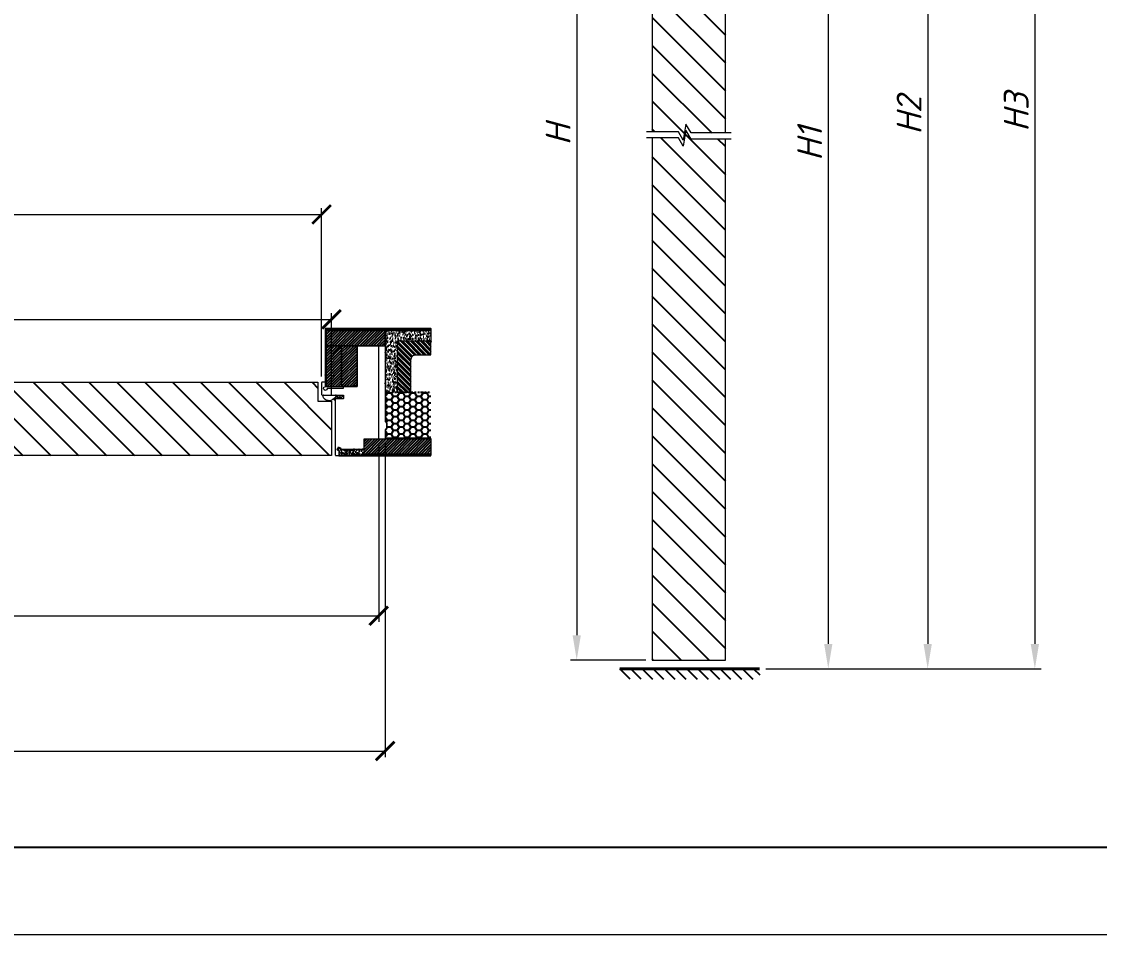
# Model space of a CAD drawing. Header units: millimetres. Extents: x 302870 to 307348, y 96600 to 99758.
# Drawn here: x 304225 to 305093, y 96600 to 97335 of the extents above; entities that cross this region are included whole.
import ezdxf

# ---------------------------------------------------------------- set-up
doc = ezdxf.new("R2010")
doc.units = ezdxf.units.MM
doc.linetypes.add('K5LT_THIN_INCLUDED_TO_HATCHING', pattern=[0])
doc.linetypes.add('TRATTOPUNTO', pattern=[25.4, 12.7, -6.35, 0, -6.35])
doc.layers.get('Defpoints').update_dxf_attribs({"color": 172})
for name, color, linetype, lineweight in [('A34_Detail', 253, 'Continuous', 25), ('Короба', 7, 'Continuous', 15), ('Размеры', 7, 'Continuous', 9), ('Стены', 7, 'Continuous', 40), ('Штамп-текст', 7, 'Continuous', 9)]:
    doc.layers.add(name, color=color, linetype=linetype, lineweight=lineweight)
doc.layers.add('RETINI', color=7, linetype='Continuous')
doc.styles.add('л30', font='isocpeur.ttf', dxfattribs={"oblique": 15})
doc.dimstyles.new('ISO-26', dxfattribs={"dimtxt": 20, "dimasz": 20, "dimexe": 5, "dimexo": 5, "dimgap": 5, "dimtad": 1, "dimdec": 1, "dimzin": 9, "dimdsep": 46, "dimtxsty": 'л30', "dimcen": 2.5, "dimclrd": 256, "dimclre": 7, "dimclrt": 256, "dimadec": 0, "dimazin": 0, "dimtfac": 1, "dimtdec": 1, "dimtmove": 0, "dimatfit": 3, "dimfxl": 1, "dimlwd": 5, "dimlwe": 5, "dimarcsym": 0})
pattern_1 = [(135, (177761.93, -28799.041), (-11.2253202, -11.2253202), [])]
pattern_2 = [(45, (162117.0174, -29153.0552), (-1.122532015, 1.122532015), [])]

# ---------------------------------------------------------------- blocks, each defined once
blk = doc.blocks.new('_ArchTick')
at = {"color": 0, "linetype": 'ByBlock', "const_width": 0.15}
blk.add_lwpolyline([(-0.5, -0.5), (0.5, 0.5)], dxfattribs=at)
blk = doc.blocks.new('*D11')
at = {"layer": 'Defpoints', "color": 0, "ltscale": 5, "transparency": 16777216}
for p in [(304466.95, 97179.97), (303262.95, 97044.48), (304466.95, 97044.48)]:
    blk.add_point(p, dxfattribs=at)
at = {"layer": 'Размеры', "color": 7, "lineweight": 5, "ltscale": 5, "transparency": 16777216}
for p, q in [((303262.95, 97049.48), (303262.95, 97184.97)), ((304466.95, 97049.48), (304466.95, 97184.97))]:
    blk.add_line(p, q, dxfattribs=at)
at = {"layer": 'Размеры', "lineweight": 5, "ltscale": 5, "transparency": 16777216}
blk.add_line((303262.95, 97179.97), (304466.95, 97179.97), dxfattribs=at)
at = {"layer": 'Размеры', "lineweight": 5, "ltscale": 5, "transparency": 16777216, "xscale": 15, "yscale": 15, "zscale": 15, "rotation": 180}
blk.add_blockref('_ArchTick', (303262.95, 97179.97), dxfattribs=at)
at = {"layer": 'Размеры', "lineweight": 5, "ltscale": 5, "transparency": 16777216, "xscale": 15, "yscale": 15, "zscale": 15}
blk.add_blockref('_ArchTick', (304466.95, 97179.97), dxfattribs=at)
at = {"layer": 'Размеры', "ltscale": 5, "transparency": 16777216, "insert": (303864.95, 97194.97), "char_height": 20, "attachment_point": 5, "style": 'л30'}
blk.add_mtext('L1', dxfattribs=at)
blk = doc.blocks.new('*D29')
at = {"layer": 'Defpoints', "color": 0, "ltscale": 5, "transparency": 16777216}
for p in [(303217.04, 96999.27), (304512.85, 96999.27), (304512.85, 96856.85)]:
    blk.add_point(p, dxfattribs=at)
at = {"layer": 'Размеры', "color": 7, "lineweight": 5, "ltscale": 5, "transparency": 16777216}
for p, q in [((303217.04, 96994.27), (303217.04, 96851.85)), ((304512.85, 96994.27), (304512.85, 96851.85))]:
    blk.add_line(p, q, dxfattribs=at)
at = {"layer": 'Размеры', "lineweight": 5, "ltscale": 5, "transparency": 16777216}
blk.add_line((303217.04, 96856.85), (304512.85, 96856.85), dxfattribs=at)
at = {"layer": 'Размеры', "lineweight": 5, "ltscale": 5, "transparency": 16777216, "xscale": 15, "yscale": 15, "zscale": 15, "rotation": 180}
blk.add_blockref('_ArchTick', (303217.04, 96856.85), dxfattribs=at)
at = {"layer": 'Размеры', "lineweight": 5, "ltscale": 5, "transparency": 16777216, "xscale": 15, "yscale": 15, "zscale": 15}
blk.add_blockref('_ArchTick', (304512.85, 96856.85), dxfattribs=at)
at = {"layer": 'Размеры', "ltscale": 5, "transparency": 16777216, "insert": (303916.42, 96871.85), "char_height": 20, "attachment_point": 5, "style": 'л30'}
blk.add_mtext('L2', dxfattribs=at)
blk = doc.blocks.new('*D30')
at = {"layer": 'Defpoints', "color": 0, "ltscale": 5, "transparency": 16777216}
for p in [(304474.95, 97095.45), (303860.95, 97044.76), (304474.95, 97029.71)]:
    blk.add_point(p, dxfattribs=at)
at = {"layer": 'Размеры', "color": 7, "lineweight": 5, "ltscale": 5, "transparency": 16777216}
for p, q in [((303860.95, 97049.76), (303860.95, 97100.45)), ((304474.95, 97034.71), (304474.95, 97100.45))]:
    blk.add_line(p, q, dxfattribs=at)
at = {"layer": 'Размеры', "lineweight": 5, "ltscale": 5, "transparency": 16777216}
blk.add_line((303860.95, 97095.45), (304474.95, 97095.45), dxfattribs=at)
at = {"layer": 'Размеры', "lineweight": 5, "ltscale": 5, "transparency": 16777216, "xscale": 15, "yscale": 15, "zscale": 15, "rotation": 180}
blk.add_blockref('_ArchTick', (303860.95, 97095.45), dxfattribs=at)
at = {"layer": 'Размеры', "lineweight": 5, "ltscale": 5, "transparency": 16777216, "xscale": 15, "yscale": 15, "zscale": 15}
blk.add_blockref('_ArchTick', (304474.95, 97095.45), dxfattribs=at)
at = {"layer": 'Размеры', "ltscale": 5, "transparency": 16777216, "insert": (304167.95, 97110.45), "char_height": 20, "attachment_point": 5, "style": 'л30'}
blk.add_mtext('L', dxfattribs=at)
blk = doc.blocks.new('*D32')
at = {"layer": 'Defpoints', "color": 0, "ltscale": 5, "transparency": 16777216}
for p in [(304518.05, 97000.51), (303211.93, 96986.76), (304518.05, 96747.86)]:
    blk.add_point(p, dxfattribs=at)
at = {"layer": 'Размеры', "color": 7, "lineweight": 5, "ltscale": 5, "transparency": 16777216}
for p, q in [((304518.05, 96995.51), (304518.05, 96742.86)), ((303211.93, 96981.76), (303211.93, 96742.86))]:
    blk.add_line(p, q, dxfattribs=at)
at = {"layer": 'Размеры', "lineweight": 5, "ltscale": 5, "transparency": 16777216}
blk.add_line((303211.93, 96747.86), (304518.05, 96747.86), dxfattribs=at)
at = {"layer": 'Размеры', "lineweight": 5, "ltscale": 5, "transparency": 16777216, "xscale": 15, "yscale": 15, "zscale": 15, "rotation": 180}
blk.add_blockref('_ArchTick', (303211.93, 96747.86), dxfattribs=at)
at = {"layer": 'Размеры', "lineweight": 5, "ltscale": 5, "transparency": 16777216, "xscale": 15, "yscale": 15, "zscale": 15}
blk.add_blockref('_ArchTick', (304518.05, 96747.86), dxfattribs=at)
at = {"layer": 'Размеры', "ltscale": 5, "transparency": 16777216, "insert": (303921.85, 96762.86), "char_height": 20, "attachment_point": 5, "style": 'л30'}
blk.add_mtext('L3', dxfattribs=at)
blk = doc.blocks.new('*D21')
at = {"layer": 'Defpoints', "color": 0, "ltscale": 5, "transparency": 16777216}
for p in [(304733.01, 97667.42), (304672.27, 96821.18, 0), (304733.01, 96821.18, 0)]:
    blk.add_point(p, dxfattribs=at)
at = {"layer": 'Размеры', "color": 7, "lineweight": 5, "ltscale": 5, "transparency": 16777216}
for p, q in [((304728.01, 97667.42, 0), (304667.27, 97667.42, 0)), ((304728.01, 96821.18, 0), (304667.27, 96821.18, 0))]:
    blk.add_line(p, q, dxfattribs=at)
at = {"layer": 'Размеры', "lineweight": 5, "ltscale": 5, "transparency": 16777216}
blk.add_line((304672.27, 97647.42, 0), (304672.27, 96841.18, 0), dxfattribs=at)
at = {"layer": 'Размеры', "ltscale": 5, "transparency": 16777216}
for points in [[(304668.94, 97647.42, 0), (304675.61, 97647.42, 0), (304672.27, 97667.42, 0)], [(304668.94, 96841.18, 0), (304675.61, 96841.18, 0), (304672.27, 96821.18, 0)]]:
    blk.add_solid(points, dxfattribs=at)
at = {"layer": 'Размеры', "ltscale": 5, "transparency": 16777216, "insert": (304657.27, 97244.3, 0), "char_height": 20, "attachment_point": 5, "rotation": 90, "style": 'л30'}
blk.add_mtext('Н', dxfattribs=at)
blk = doc.blocks.new('*D22')
at = {"layer": 'Defpoints', "color": 0, "ltscale": 5, "transparency": 16777216}
for p in [(304786.97, 97659.42), (304819.39, 96814.18), (304874.74, 96814.18, 0)]:
    blk.add_point(p, dxfattribs=at)
at = {"layer": 'Размеры', "color": 7, "lineweight": 5, "ltscale": 5, "transparency": 16777216}
for p, q in [((304791.97, 97659.42, 0), (304879.74, 97659.42, 0)), ((304824.39, 96814.18, 0), (304879.74, 96814.18, 0))]:
    blk.add_line(p, q, dxfattribs=at)
at = {"layer": 'Размеры', "lineweight": 5, "ltscale": 5, "transparency": 16777216}
blk.add_line((304874.74, 97639.42, 0), (304874.74, 96834.18, 0), dxfattribs=at)
at = {"layer": 'Размеры', "ltscale": 5, "transparency": 16777216}
for points in [[(304871.41, 97639.42, 0), (304878.08, 97639.42, 0), (304874.74, 97659.42, 0)], [(304871.41, 96834.18, 0), (304878.08, 96834.18, 0), (304874.74, 96814.18, 0)]]:
    blk.add_solid(points, dxfattribs=at)
at = {"layer": 'Размеры', "ltscale": 5, "transparency": 16777216, "insert": (304859.74, 97236.8, 0), "char_height": 20, "attachment_point": 5, "rotation": 90, "style": 'л30'}
blk.add_mtext('Н1', dxfattribs=at)
blk = doc.blocks.new('*D23')
at = {"layer": 'Defpoints', "color": 0, "ltscale": 5, "transparency": 16777216}
for p in [(304821.51, 97705.33), (304819.39, 96814.18), (304954.78, 96814.18, 0)]:
    blk.add_point(p, dxfattribs=at)
at = {"layer": 'Размеры', "color": 7, "lineweight": 5, "ltscale": 5, "transparency": 16777216}
for p, q in [((304826.51, 97705.33, 0), (304959.78, 97705.33, 0)), ((304824.39, 96814.18, 0), (304959.78, 96814.18, 0))]:
    blk.add_line(p, q, dxfattribs=at)
at = {"layer": 'Размеры', "lineweight": 5, "ltscale": 5, "transparency": 16777216}
blk.add_line((304954.78, 97685.33, 0), (304954.78, 96834.18, 0), dxfattribs=at)
at = {"layer": 'Размеры', "ltscale": 5, "transparency": 16777216}
for points in [[(304951.44, 97685.33, 0), (304958.11, 97685.33, 0), (304954.78, 97705.33, 0)], [(304951.44, 96834.18, 0), (304958.11, 96834.18, 0), (304954.78, 96814.18, 0)]]:
    blk.add_solid(points, dxfattribs=at)
at = {"layer": 'Размеры', "ltscale": 5, "transparency": 16777216, "insert": (304939.78, 97259.75, 0), "char_height": 20, "attachment_point": 5, "rotation": 90, "style": 'л30'}
blk.add_mtext('H2', dxfattribs=at)
blk = doc.blocks.new('*D24')
at = {"layer": 'Defpoints', "color": 0, "ltscale": 5, "transparency": 16777216}
for p in [(304834.01, 97710.44), (304819.39, 96814.18), (305041.04, 96814.18, 0)]:
    blk.add_point(p, dxfattribs=at)
at = {"layer": 'Размеры', "color": 7, "lineweight": 5, "ltscale": 5, "transparency": 16777216}
for p, q in [((304839.01, 97710.44, 0), (305046.04, 97710.44, 0)), ((304824.39, 96814.18, 0), (305046.04, 96814.18, 0))]:
    blk.add_line(p, q, dxfattribs=at)
at = {"layer": 'Размеры', "lineweight": 5, "ltscale": 5, "transparency": 16777216}
blk.add_line((305041.04, 97690.44, 0), (305041.04, 96834.18, 0), dxfattribs=at)
at = {"layer": 'Размеры', "ltscale": 5, "transparency": 16777216}
for points in [[(305037.71, 97690.44, 0), (305044.38, 97690.44, 0), (305041.04, 97710.44, 0)], [(305037.71, 96834.18, 0), (305044.38, 96834.18, 0), (305041.04, 96814.18, 0)]]:
    blk.add_solid(points, dxfattribs=at)
at = {"layer": 'Размеры', "ltscale": 5, "transparency": 16777216, "insert": (305026.04, 97262.31, 0), "char_height": 20, "attachment_point": 5, "rotation": 90, "style": 'л30'}
blk.add_mtext('H3', dxfattribs=at)

msp = doc.modelspace()

# ---------------------------------------------------------------- hatches: boundary and pattern name
at = {"layer": 'A34_Detail'}
h = msp.add_hatch(dxfattribs=at)
h.set_pattern_fill('ANSI31', color=256, scale=0.5, style=0)
h.set_pattern_definition(pattern_2)
h.paths.add_polyline_path([(304518.05, 97086.76), (304470.55, 97086.76), (304470.55, 97074.26), (304483.05, 97074.26), (304495.55, 97074.26), (304518.05, 97074.26)])
h = msp.add_hatch(dxfattribs=at)
h.set_pattern_fill('ANSI31', color=256, scale=0.5, style=0)
h.set_pattern_definition(pattern_2)
h.paths.add_polyline_path([(304483.05, 97074.26), (304470.55, 97074.26), (304470.55, 97041.26), (304483.05, 97041.26)])
h = msp.add_hatch(dxfattribs=at)
h.set_pattern_fill('ANSI31', color=256, scale=0.5, style=0)
h.set_pattern_definition(pattern_2)
h.paths.add_polyline_path([(304495.55, 97074.26), (304483.05, 97074.26), (304483.05, 97041.26), (304495.25, 97041.26, 0.414214), (304495.55, 97041.56)])
h = msp.add_hatch(dxfattribs=at)
h.set_pattern_fill('ANSI31', color=256, scale=0.5, style=0)
h.set_pattern_definition([(45, (162110.1011, -29153.0552), (-1.122532015, 1.122532015), [])])
h.paths.add_polyline_path([(304501.15, 96999.26), (304501.15, 96986.76), (304554.87, 96986.76), (304554.87, 96999.26)])
at = {"layer": 'RETINI', "linetype": 'Continuous'}
h = msp.add_hatch(dxfattribs=at)
h.set_pattern_fill('ANSI31', color=8, scale=5, angle=90)
h.set_pattern_definition(pattern_1)
h.paths.add_polyline_path([(304792.01, 97656.41), (304776.96, 97656.41), (304776.96, 97667.42), (304733.01, 97667.42), (304733.01, 97246.49), (304754.09, 97246.49), (304758.04, 97239.66), (304760.14, 97252.65), (304764.27, 97245.51), (304792.01, 97245.51)])
h = msp.add_hatch(dxfattribs=at)
h.set_pattern_fill('ANSI31', color=8, scale=5, angle=90)
h.set_pattern_definition(pattern_1)
h.paths.add_polyline_path([(304792.01, 97240.64), (304764.27, 97240.64), (304760.14, 97247.79), (304758.04, 97234.79), (304754.09, 97241.62), (304733.01, 97241.62), (304733.01, 96821.18), (304792.01, 96821.18)])
h = msp.add_hatch(dxfattribs=at)
h.set_pattern_fill('AR-CONC', color=8, scale=0.025, style=0)
h.set_pattern_definition([(50, (162117.0174, -29153.0552), (4.554616725, -0.39847714), [0.47625, -5.23875]), (355, (162117.0174, -29153.0552), (-0.88108554, 4.77642113), [0.381, -4.1910146]), (100.4514447, (162117.397, -29153.0884), (3.67353118, 4.3779438), [0.40475022, -4.45225611]), (46.1842, (162117.0174, -29151.785), (6.77697602, -1.0510582), [0.714375, -7.858125]), (96.6355576, (162117.582, -29151.873), (5.93510335, 6.18565311), [0.60712558, -6.6783902]), (351.184151, (162117.0174, -29151.785), (5.93510335, 6.18565311), [0.57149918, -6.2864933]), (21, (162117.6524, -29152.1027), (3.79035978, -2.556629955), [0.47625, -5.23875]), (326, (162117.6524, -29152.1027), (1.54505071, 4.60469915), [0.381, -4.191]), (71.451445, (162117.9683, -29152.316), (5.33541048, 2.04806922), [0.40475022, -4.45224844]), (37.5, (162117.0174, -29153.0552), (0.077215081, 2.113875972), [0, -4.1402, 0, -4.2545, 0, -4.206875]), (7.5, (162117.0174, -29153.0552), (1.670491563, 2.50451437), [0, -2.4257, 0, -4.04495, 0, -1.603375]), (327.5, (162115.6014, -29153.0552), (3.389764879, -0.1432186), [0, -1.5875, 0, -4.953, 0, -6.57225]), (317.5, (162114.9664, -29153.0552), (3.703229535, 0.635662276), [0, -2.06375, 0, -3.2893, 0, -4.66725])])
h.paths.add_polyline_path([(304554.87, 97087.76), (304469.97, 97087.76), (304469.97, 97086.76), (304469.97, 97043.92), (304470.55, 97043.92), (304470.55, 97074.26), (304470.55, 97086.76), (304554.87, 97086.76)])
h = msp.add_hatch(dxfattribs=at)
h.set_pattern_fill('AR-CONC', color=8, scale=0.025, angle=90, style=0)
h.set_pattern_definition([(140, (169668.8475, -31920.5087), (0.39847714, 4.554616725), [0.47625, -5.23875]), (85, (169668.8475, -31920.5087), (-4.77642113, -0.88108554), [0.381, -4.1910146]), (190.4514447, (169668.8807, -31920.129), (-4.3779438, 3.67353118), [0.40475022, -4.45225611]), (136.1842, (169667.5775, -31920.5087), (1.0510582, 6.77697602), [0.714375, -7.858125]), (186.6355576, (169667.665, -31919.944), (-6.18565311, 5.93510335), [0.60712558, -6.6783902]), (81.184151, (169667.5775, -31920.509), (-6.18565311, 5.93510335), [0.57149918, -6.2864933]), (111, (169667.895, -31919.8737), (2.556629955, 3.79035978), [0.47625, -5.23875]), (56, (169667.895, -31919.8737), (-4.60469915, 1.54505071), [0.381, -4.191]), (161.451445, (169668.108, -31919.558), (-2.04806922, 5.33541048), [0.40475022, -4.45224844]), (127.5, (169668.8475, -31920.5087), (-2.113875972, 0.077215081), [0, -4.1402, 0, -4.2545, 0, -4.206875]), (97.5, (169668.8475, -31920.5087), (-2.50451437, 1.670491563), [0, -2.4257, 0, -4.04495, 0, -1.603375]), (57.5, (169668.8475, -31921.9248), (0.1432186, 3.389764879), [0, -1.5875, 0, -4.953, 0, -6.57225]), (47.5, (169668.8475, -31922.5598), (-0.635662276, 3.703229535), [0, -2.06375, 0, -3.2893, 0, -4.66725])])
h.paths.add_polyline_path([(304554.87, 97086.76), (304518.05, 97086.76), (304518.05, 97074.26), (304518.05, 97036.76), (304527.85, 97036.76), (304527.85, 97077.77), (304554.87, 97077.77)])
h = msp.add_hatch(dxfattribs=at)
h.set_pattern_fill('ANSI32', scale=0.3, angle=90, style=0)
h.set_pattern_definition([(135, (169668.8475, -32652.5434), (-2.020557627, -2.020557627), []), (135, (169668.8475, -32651.1963), (-2.020557627, -2.020557627), [])])
edge = h.paths.add_edge_path()
edge.add_line((304554.87, 97077.77), (304527.85, 97077.77))
edge.add_line((304527.85, 97077.77), (304527.85, 97036.76))
edge.add_line((304527.85, 97036.76), (304538.85, 97036.76))
edge.add_line((304538.85, 97036.76), (304538.85, 97062.96))
edge.add_arc((304542.85, 97062.96), 4, 90, 180, ccw=False)
edge.add_line((304542.85, 97066.96), (304554.87, 97066.96))
edge.add_line((304554.87, 97066.96), (304554.87, 97077.77))
h = msp.add_hatch(dxfattribs=at)
h.set_pattern_fill('ANSI31', color=8, scale=5, angle=90)
h.set_pattern_definition([(135, (177691.684, -28892.081), (-11.2253202, -11.2253202), [])])
h.paths.add_polyline_path([(304474.95, 97029.71), (304463.93, 97029.71), (304463.93, 97044.76), (303860.95, 97044.76), (303860.95, 97034.26), (303862.33, 97034.26), (303862.34, 97034.29), (303862.37, 97034.33), (303862.4, 97034.36), (303862.44, 97034.39), (303862.48, 97034.4), (303862.53, 97034.42), (303862.57, 97034.42), (303871.87, 97034.33), (303871.89, 97034.34), (303871.91, 97034.36), (303871.95, 97034.36), (303871.98, 97034.36), (303872.54, 97034.26), (303872.71, 97034.26), (303872.72, 97034.29), (303872.75, 97034.32), (303872.77, 97034.34), (303872.8, 97034.36), (303872.83, 97034.36), (303872.86, 97034.36), (303873.42, 97034.26), (303873.62, 97034.26), (303873.63, 97034.3), (303873.65, 97034.33), (303873.68, 97034.34), (303873.71, 97034.36), (303873.74, 97034.36), (303874.71, 97034.35), (303874.74, 97034.37), (303874.78, 97034.37), (303874.8, 97034.36), (303875.06, 97034.26), (303877.95, 97034.26), (303877.95, 97031.26), (303871.95, 97031.26), (303871.95, 96985.76), (304433.54, 96985.76), (304474.95, 96985.76), (304474.95, 96995.52), (304474.95, 96998.52)])
h = msp.add_hatch(color=254, dxfattribs=at)
edge = h.paths.add_edge_path()
edge.add_line((304518.65, 97036.76), (304518.05, 97036.76))
edge.add_line((304518.05, 97036.76), (304518.05, 97013.74))
edge.add_arc((304519.3, 97013.74), 1.25, 180, 235.61157)
edge.add_arc((304517.89, 97011.68), 1.25, 0, 55.61157, ccw=False)
edge.add_line((304519.14, 97011.68), (304519.14, 97008.18))
edge.add_arc((304517.89, 97008.18), 1.25, -55.61157, 0, ccw=False)
edge.add_arc((304519.3, 97006.12), 1.25, 124.38843, 180)
edge.add_line((304518.05, 97006.12), (304518.05, 97000.51))
edge.add_arc((304519.3, 97000.51), 1.25, 180, 270)
edge.add_line((304519.3, 96999.26), (304554.87, 96999.26))
edge.add_line((304554.87, 96999.26), (304554.87, 96999.86))
edge.add_line((304554.87, 96999.86), (304519.3, 96999.86))
edge.add_arc((304519.3, 97000.51), 0.65, 180, 270, ccw=False)
edge.add_line((304518.65, 97000.51), (304518.65, 97006.12))
edge.add_arc((304519.3, 97006.12), 0.65, 124.38843, 180, ccw=False)
edge.add_arc((304517.89, 97008.18), 1.85, 304.38843, 360)
edge.add_line((304519.74, 97008.18), (304519.74, 97011.68))
edge.add_arc((304517.89, 97011.68), 1.85, 0, 55.61157)
edge.add_arc((304519.3, 97013.74), 0.65, 180, 235.61157, ccw=False)
edge.add_line((304518.65, 97013.74), (304518.65, 97036.76))
h = msp.add_hatch(dxfattribs=at)
h.set_pattern_fill('HONEY', angle=180)
h.set_pattern_definition([(180, (258674.3362, 93249.8788), (-4.7625, -2.74963064), [3.175, -6.35]), (300, (258674.3362, 93249.8788), (4.76249999, -2.74963066), [3.175, -6.35]), (240, (258674.3362, 93249.8788), (-1e-08, -5.4992613), [-6.35, 3.175])])
edge = h.paths.add_edge_path()
edge.add_line((304554.87, 97036.76), (304518.65, 97036.76))
edge.add_line((304518.65, 97036.76), (304518.65, 97013.74))
edge.add_arc((304519.3, 97013.74), 0.65, 180, 235.61157)
edge.add_arc((304517.89, 97011.68), 1.85, 0, 55.61157, ccw=False)
edge.add_line((304519.74, 97011.68), (304519.74, 97008.18))
edge.add_arc((304517.89, 97008.18), 1.85, -55.61157, 0, ccw=False)
edge.add_arc((304519.3, 97006.12), 0.65, 124.38843, 180)
edge.add_line((304518.65, 97006.12), (304518.65, 97000.51))
edge.add_arc((304519.3, 97000.51), 0.65, 180, 270)
edge.add_line((304519.3, 96999.86), (304554.87, 96999.86))
edge.add_line((304554.87, 96999.86), (304554.87, 97036.76))
h = msp.add_hatch(dxfattribs=at)
h.set_pattern_fill('AR-CONC', color=8, scale=0.025, angle=90, style=0)
h.set_pattern_definition([(140, (177691.684, -29107.664), (0.39847714, 4.554616725), [0.47625, -5.23875]), (85, (177691.684, -29107.664), (-4.77642113, -0.88108554), [0.381, -4.1910146]), (190.4514447, (177691.7173, -29107.2843), (-4.3779438, 3.67353118), [0.40475022, -4.45225611]), (136.1842, (177690.414, -29107.664), (1.0510582, 6.77697602), [0.714375, -7.858125]), (186.6355576, (177690.502, -29107.099), (-6.18565311, 5.93510335), [0.60712558, -6.6783902]), (81.184151, (177690.414, -29107.664), (-6.18565311, 5.93510335), [0.57149918, -6.2864933]), (111, (177690.7316, -29107.029), (2.556629955, 3.79035978), [0.47625, -5.23875]), (56, (177690.7316, -29107.029), (-4.60469915, 1.54505071), [0.381, -4.191]), (161.451445, (177690.9447, -29106.713), (-2.04806922, 5.33541048), [0.40475022, -4.45224844]), (127.5, (177691.6841, -29107.6639), (-2.113875972, 0.077215081), [0, -4.1402, 0, -4.2545, 0, -4.206875]), (97.5, (177691.6841, -29107.6639), (-2.50451437, 1.670491563), [0, -2.4257, 0, -4.04495, 0, -1.603375]), (57.5, (177691.6841, -29109.0799), (0.1432186, 3.389764879), [0, -1.5875, 0, -4.953, 0, -6.57225]), (47.5, (177691.684, -29109.715), (-0.635662276, 3.703229535), [0, -2.06375, 0, -3.2893, 0, -4.66725])])
h.paths.add_polyline_path([(304501.15, 96990.98), (304482.65, 96990.98, -0.380082), (304482.46, 96991.15, 2.061418), (304480.79, 96989.49, -0.380082), (304480.97, 96989.29), (304480.97, 96985.96, -0.414214), (304480.77, 96985.76), (304554.87, 96985.76), (304554.87, 96986.76), (304501.15, 96986.76)])
h = msp.add_hatch(dxfattribs=at)
h.set_pattern_fill('ANSI31', color=8, scale=2, angle=90)
h.set_pattern_definition([(135, (177770.435, -24966.525), (-4.49012806, -4.49012806), [])])
h.paths.add_polyline_path([(304819.39, 96814.18), (304707.06, 96814.18), (304707.44, 96805.86), (304819.78, 96805.86)])

# ---------------------------------------------------------------- linework, layer by layer
at = {"color": 7, "linetype": 'TRATTOPUNTO', "ltscale": 0.1}
msp.add_line((304518.05, 97036.76), (304554.87, 97036.76), dxfattribs=at)
for p, q in [((304480.77, 96985.76), (304554.87, 96985.76)), ((304554.87, 96986.76), (304501.15, 96986.76)), ((304554.87, 96985.76), (304554.87, 96986.96))]:
    msp.add_line(p, q)
at = {"ltscale": 5}
msp.add_lwpolyline([(303009.41, 98010.74), (305137.81, 98010.74), (305137.81, 96670.12), (303009.41, 96670.12)], close=True, dxfattribs=at)
at = {"lineweight": 13, "elevation": 0}
for points in [[(304796.64, 97245.51), (304764.27, 97245.51), (304760.14, 97252.65), (304758.04, 97239.66), (304754.09, 97246.49), (304728.39, 97246.49)], [(304796.64, 97240.64), (304764.27, 97240.64), (304760.14, 97247.79), (304758.04, 97234.79), (304754.09, 97241.62), (304728.39, 97241.62)]]:
    msp.add_lwpolyline(points, dxfattribs=at)
msp.add_lwpolyline([(304470.55, 97086.76), (304554.87, 97086.76), (304554.87, 97087.76), (304469.97, 97087.76), (304469.97, 97044.78)])
at = {"layer": 'Короба', "ltscale": 10}
for p, q in [((304518.05, 97086.76), (304554.87, 97086.76)), ((304554.87, 97086.76), (304554.87, 97076.76)), ((304554.87, 96999.26), (304554.87, 96999.86))]:
    msp.add_line(p, q, dxfattribs=at)
at = {"layer": 'Короба'}
for p, q in [((304518.05, 97086.76), (304518.05, 97036.76)), ((304530.05, 97036.76), (304530.65, 97036.76))]:
    msp.add_line(p, q, dxfattribs=at)
for points in [[(304470.55, 97074.26), (304518.05, 97074.26), (304518.05, 97086.76), (304470.55, 97086.76)], [(304501.15, 96999.26), (304554.86, 96999.26), (304554.87, 96986.76), (304501.15, 96986.76)]]:
    msp.add_lwpolyline(points, close=True, dxfattribs=at)
at = {"layer": 'Короба', "color": 1}
msp.add_lwpolyline([(304495.55, 97074.26), (304495.55, 97041.26), (304489, 97041.26), (304484.14, 97041.26), (304484.14, 97039.76), (304471.65, 97039.76, 0.380082), (304471.46, 97039.59, -2.061418), (304469.79, 97041.25, 0.380082), (304469.97, 97041.45), (304469.97, 97044.78, 0.414214), (304469.77, 97044.98), (304467.45, 97044.98, 0.414214), (304466.95, 97044.48), (304466.95, 97034.97, 0.414214), (304467.45, 97034.47), (304484.25, 97034.47, -0.414214), (304484.45, 97034.27), (304484.45, 97031.67, -0.414214), (304484.25, 97031.47), (304478.75, 97031.47, 0.39996), (304478.55, 97031.66), (304478.15, 97031.66, 0.414214), (304477.95, 97031.46), (304477.95, 96986.26, 0.414214), (304478.45, 96985.76), (304480.77, 96985.76, 0.414214), (304480.97, 96985.96), (304480.97, 96989.29, 0.380082), (304480.79, 96989.49, -2.061418), (304482.46, 96991.15, 0.380082), (304482.65, 96990.98), (304501.15, 96990.98), (304501.15, 96999.27), (304512.85, 96999.27), (304512.85, 97074.26)], format="xyb", close=True, dxfattribs=at)
at = {"layer": 'Короба', "ltscale": 10}
for points in [[(304470.55, 97041.26), (304483.05, 97041.26), (304483.05, 97074.26), (304470.55, 97074.26)], [(304483.05, 97041.26), (304495.55, 97041.26), (304495.55, 97074.26), (304483.05, 97074.26)]]:
    msp.add_lwpolyline(points, close=True, dxfattribs=at)
msp.add_lwpolyline([(304527.85, 97036.76), (304538.85, 97036.76), (304538.85, 97062.96, -0.414214), (304542.85, 97066.96), (304554.87, 97066.96), (304554.87, 97077.77), (304527.85, 97077.77)], format="xyb", close=True, dxfattribs=at)
at = {"layer": 'Короба'}
for points in [[(304518.05, 97037.56), (304518.05, 97013.74, 0.247529), (304518.59, 97012.71, -0.247529), (304519.14, 97011.68), (304519.14, 97008.18, -0.247529), (304518.59, 97007.15, 0.247529), (304518.05, 97006.12), (304518.05, 97000.51, 0.414214), (304519.3, 96999.26), (304554.87, 96999.26)], [(304554.87, 96999.86), (304519.3, 96999.86, -0.414214), (304518.65, 97000.51), (304518.65, 97006.12, -0.247529), (304518.93, 97006.65, 0.247529), (304519.74, 97008.18), (304519.74, 97011.68, 0.247529), (304518.93, 97013.2, -0.247529), (304518.65, 97013.74), (304518.65, 97036.76)], [(304468.3, 97033.47), (304468.3, 97034.37), (304468.3, 97034.41), (304468.32, 97034.45), (304468.34, 97034.5), (304468.37, 97034.53), (304468.4, 97034.57), (304468.44, 97034.59), (304468.48, 97034.6), (304468.53, 97034.62), (304468.57, 97034.62), (304468.62, 97034.61), (304468.66, 97034.59), (304468.7, 97034.57), (304468.73, 97034.54), (304468.76, 97034.51), (304468.79, 97034.47), (304477.83, 97034.47), (304477.84, 97034.49), (304477.86, 97034.52), (304477.89, 97034.54), (304477.91, 97034.56), (304477.95, 97034.56), (304477.98, 97034.56), (304478.01, 97034.56), (304478.05, 97034.54), (304478.07, 97034.52), (304478.09, 97034.5), (304478.1, 97034.47), (304478.71, 97034.47), (304478.72, 97034.49), (304478.75, 97034.52), (304478.77, 97034.54), (304478.8, 97034.56), (304478.83, 97034.56), (304478.86, 97034.56), (304478.9, 97034.56), (304478.93, 97034.55), (304478.96, 97034.52), (304478.98, 97034.5), (304478.99, 97034.47), (304479.62, 97034.47), (304479.63, 97034.5), (304479.65, 97034.53), (304479.68, 97034.55), (304479.71, 97034.56), (304479.74, 97034.56), (304479.78, 97034.56), (304479.81, 97034.56), (304479.84, 97034.54), (304479.87, 97034.52), (304479.89, 97034.5), (304479.91, 97034.47), (304480.62, 97034.47), (304480.63, 97034.5), (304480.65, 97034.52), (304480.68, 97034.55), (304480.71, 97034.56), (304480.74, 97034.57), (304480.78, 97034.57), (304480.8, 97034.56), (304480.84, 97034.55), (304480.86, 97034.52), (304480.88, 97034.5), (304480.9, 97034.47), (304483.14, 97034.47), (304483.2, 97034.46), (304483.27, 97034.45), (304483.33, 97034.43), (304483.4, 97034.41), (304483.45, 97034.37), (304483.51, 97034.33), (304483.55, 97034.28), (304483.6, 97034.22), (304483.63, 97034.17), (304483.66, 97034.1), (304483.68, 97034.03), (304483.68, 97033.97), (304483.68, 97033.9), (304483.68, 97033.84), (304483.67, 97033.77), (304483.64, 97033.71), (304483.61, 97033.65), (304483.45, 97033.37), (304481.76, 97031.57), (304481.72, 97031.54), (304481.68, 97031.51), (304481.63, 97031.49), (304481.58, 97031.48), (304481.54, 97031.47), (304481.49, 97031.48), (304481.44, 97031.49), (304481.39, 97031.51), (304481.35, 97031.54), (304481.32, 97031.57), (304481.28, 97031.61), (304481.26, 97031.65), (304481.25, 97031.71), (304481.24, 97031.75), (304481.23, 97031.8), (304481.25, 97031.85), (304481.26, 97031.9), (304481.29, 97031.94), (304482.22, 97033.37), (304481.46, 97033.37), (304479.76, 97031.57), (304479.72, 97031.54), (304479.68, 97031.51), (304479.64, 97031.49), (304479.59, 97031.48), (304479.54, 97031.47), (304479.49, 97031.48), (304479.45, 97031.49), (304479.4, 97031.51), (304479.35, 97031.54), (304479.32, 97031.57), (304479.29, 97031.61), (304479.27, 97031.65), (304479.25, 97031.71), (304479.25, 97031.75), (304479.24, 97031.8), (304479.26, 97031.85), (304479.27, 97031.9), (304479.29, 97031.94), (304480.23, 97033.37), (304478.9, 97033.37), (304478.87, 97033.37), (304478.76, 97033.35), (304478.66, 97033.33), (304478.57, 97033.3), (304478.48, 97033.27), (304478.39, 97033.22), (304478.31, 97033.17), (304478.23, 97033.11), (304478.15, 97033.05), (304478.08, 97032.98), (304478.02, 97032.91), (304477.96, 97032.82), (304477.91, 97032.73), (304477.86, 97032.65), (304477.83, 97032.56), (304477.8, 97032.46), (304477.78, 97032.36), (304477.77, 97032.26), (304477.77, 97032.16), (304477.77, 97032.07), (304477.95, 97030.09), (304477.83, 97030.1), (304477.76, 97030.11), (304477.7, 97030.13), (304477.63, 97030.16), (304477.57, 97030.19), (304477.51, 97030.23), (304477.46, 97030.28), (304477.42, 97030.33), (304477.37, 97030.39), (304477.34, 97030.45), (304477.32, 97030.52), (304477.3, 97030.59), (304477.1, 97031.74), (304477.13, 97031.75), (304477.16, 97031.77), (304477.19, 97031.79), (304477.21, 97031.82), (304477.22, 97031.85), (304477.22, 97031.89), (304477.22, 97031.92), (304477.2, 97031.95), (304477.18, 97031.99), (304477.16, 97032.01), (304477.13, 97032.02), (304477.09, 97032.03), (304477.06, 97032.04), (304477.02, 97032.03), (304476.99, 97032.01), (304476.97, 97031.99), (304476.95, 97031.97), (304476.93, 97031.93), (304476.92, 97031.9), (304476.92, 97031.86), (304476.93, 97031.83), (304476.95, 97031.8, -0.27125), (304472.31, 97030.01, -0.15567), (304469.17, 97031.37, -0.179807), (304468.3, 97033.32), (304468.3, 97034.41)]]:
    msp.add_lwpolyline(points, format="xyb", dxfattribs=at)
at = {"layer": 'Размеры', "linetype": 'K5LT_THIN_INCLUDED_TO_HATCHING'}
for points in [[(304792.01, 97245.51), (304792.01, 97656.41), (304776.96, 97656.41), (304776.96, 97667.42), (304733.01, 97667.42), (304733.01, 97246.49)], [(304733.01, 97241.62), (304733.01, 96821.18), (304792.01, 96821.18), (304792.01, 97240.64)], [(303860.95, 97044.76), (304463.93, 97044.76), (304463.93, 97030.26), (304463.93, 97030.26), (304463.93, 97029.71), (304474.95, 97029.71), (304474.95, 96998.52), (304474.95, 96998.52), (304474.95, 96995.52), (304474.95, 96995.52), (304474.95, 96985.76), (304433.54, 96985.76), (303871.95, 96985.76), (303871.95, 97031.26), (303877.95, 97031.26), (303877.95, 97034.26), (303860.95, 97034.26)]]:
    msp.add_lwpolyline(points, dxfattribs=at)
at = {"layer": 'Стены'}
msp.add_line((304819.39, 96814.18), (304707.06, 96814.18), dxfattribs=at)
at = {"layer": 'Штамп-текст', "ltscale": 5}
for points in [[(307347.93, 96600.22), (307347.93, 99758.23), (302869.62, 99758.23), (302869.62, 96600.22)], [(303009.41, 96670.12), (307278.04, 96670.12), (307278.04, 99688.34), (303009.41, 99688.34)], [(307278.04, 96670.12), (307278.04, 99688.34), (303009.41, 99688.34), (303009.41, 96670.12)]]:
    msp.add_lwpolyline(points, close=True, dxfattribs=at)

# ---------------------------------------------------------------- dimensions: what is measured, and where the dimension line sits
at = {"layer": 'Размеры', "ltscale": 5}
for base, p1, text, picture, middle in [((305041.04, 96814.18, 0), (304834.01, 97710.44), 'H3', '*D24', (305041.04, 97262.31, 0)), ((304954.78, 96814.18, 0), (304821.51, 97705.33), 'H2', '*D23', (304954.78, 97259.75, 0)), ((304874.74, 96814.18, 0), (304786.97, 97659.42), 'Н1', '*D22', (304874.74, 97236.8, 0))]:
    dim = msp.add_linear_dim(base=base, p1=p1, p2=(304819.39, 96814.18), angle=90, text=text, dimstyle='ISO-26', dxfattribs=at)
    dim.commit()
    dim.dimension.update_dxf_attribs({"geometry": picture, "text_midpoint": middle, "dimtype": 160})
dim = msp.add_linear_dim(base=(304672.27, 96821.18, 0), p1=(304733.01, 97667.42), p2=(304733.01, 96821.18, 0), angle=90, text='Н', dimstyle='ISO-26', dxfattribs=at)
dim.commit()
dim.dimension.update_dxf_attribs({"geometry": '*D21', "text_midpoint": (304657.27, 97244.3, 0)})
for base, p1, p2, text, picture, middle in [((304466.95, 97179.97), (303262.95, 97044.48), (304466.95, 97044.48), 'L1', '*D11', (303864.95, 97179.97)), ((304518.05, 96747.86), (303211.93, 96986.76), (304518.05, 97000.51), 'L3', '*D32', (303921.85, 96747.86)), ((304512.85, 96856.85), (303217.04, 96999.27), (304512.85, 96999.27), 'L2', '*D29', (303916.42, 96856.85))]:
    dim = msp.add_linear_dim(base=base, p1=p1, p2=p2, text=text, dimstyle='ISO-26', override={"dimasz": 15, "dimblk1": 'ArchTick', "dimblk2": 'ArchTick', "dimsah": 1}, dxfattribs=at)
    dim.commit()
    dim.dimension.update_dxf_attribs({"geometry": picture, "text_midpoint": middle, "dimtype": 160})
dim = msp.add_linear_dim(base=(304474.95, 97095.45), p1=(303860.95, 97044.76), p2=(304474.95, 97029.71), text='L', dimstyle='ISO-26', override={"dimasz": 15, "dimblk1": 'ArchTick', "dimblk2": 'ArchTick', "dimsah": 1}, dxfattribs=at)
dim.commit()
dim.dimension.update_dxf_attribs({"geometry": '*D30', "text_midpoint": (304167.95, 97110.45)})

doc.saveas('drawing.dxf')
